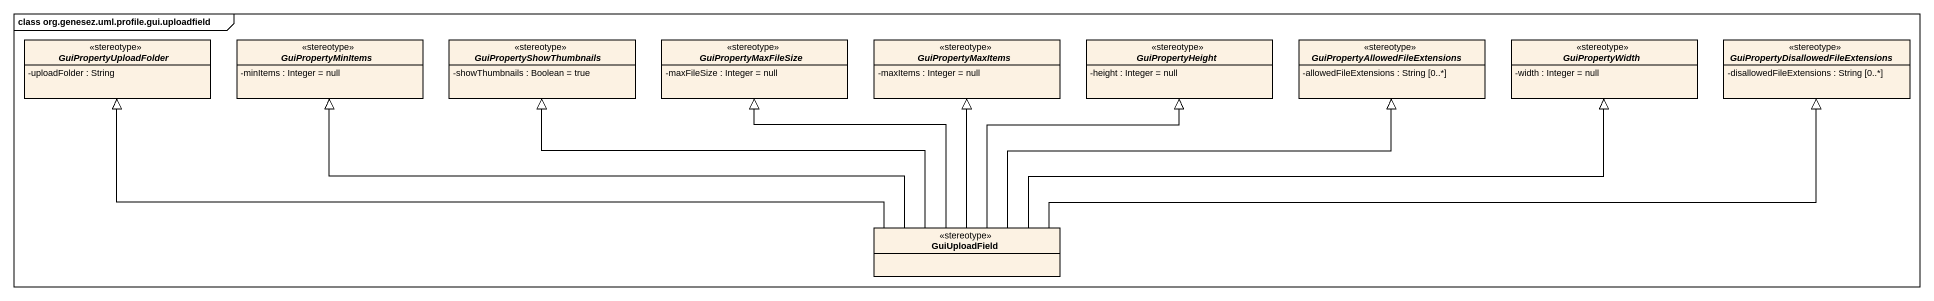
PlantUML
@startuml
mainframe class org.genesez.uml.profile.gui.uploadfield
hide circle
hide empty members
skinparam classAttributeIconSize 0
abstract class GuiPropertyUploadFolder <<stereotype>> {
  -uploadFolder : String
}
abstract class GuiPropertyMinItems <<stereotype>> {
  -minItems : Integer = null
}
abstract class GuiPropertyShowThumbnails <<stereotype>> {
  -showThumbnails : Boolean = true
}
abstract class GuiPropertyMaxFileSize <<stereotype>> {
  -maxFileSize : Integer = null
}
abstract class GuiPropertyMaxItems <<stereotype>> {
  -maxItems : Integer = null
}
abstract class GuiPropertyHeight <<stereotype>> {
  -height : Integer = null
}
abstract class "GuiPropertyAllowedFileExtensions" as GuiPropertyAllowedFileExtens <<stereotype>> {
  -allowedFileExtensions : String [0..*]
}
abstract class GuiPropertyWidth <<stereotype>> {
  -width : Integer = null
}
abstract class "GuiPropertyDisallowedFileExtensions" as GuiPropertyDisallowedFileExt <<stereotype>> {
  -disallowedFileExtensions : String [0..*]
}
class GuiUploadField <<stereotype>>
GuiUploadField -left-|> GuiPropertyUploadFolder
GuiUploadField -left-|> GuiPropertyMinItems
GuiUploadField -left-|> GuiPropertyShowThumbnails
GuiUploadField -up-|> GuiPropertyMaxFileSize
GuiUploadField -up-|> GuiPropertyMaxItems
GuiUploadField -up-|> GuiPropertyHeight
GuiUploadField -right-|> GuiPropertyAllowedFileExtens
GuiUploadField -right-|> GuiPropertyWidth
GuiUploadField -right-|> GuiPropertyDisallowedFileExt
@enduml
